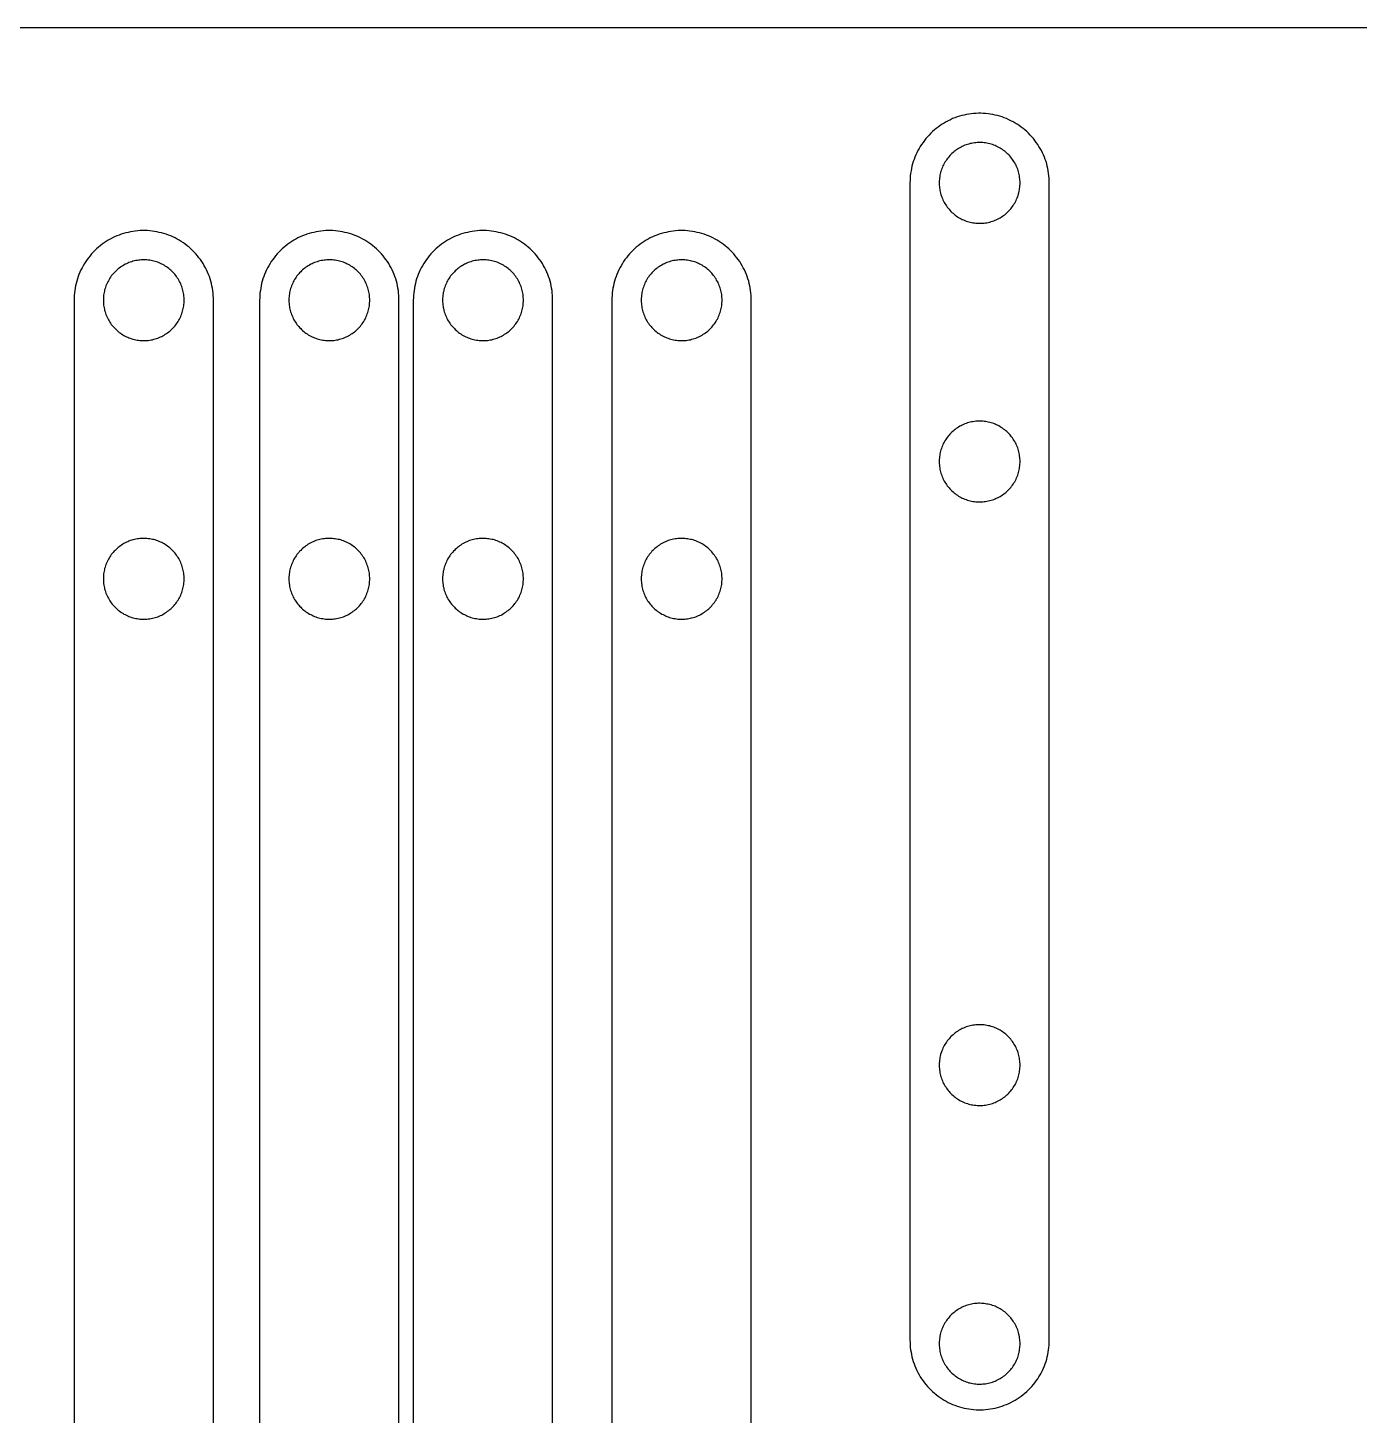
# Model space of a CAD drawing. Header units: millimetres. Extents: x 0 to 600, y 0 to 300.
# Drawn here: x 156.7 to 300, y 150.6 to 300 of the extents above; entities that cross this region are included whole.
import ezdxf

# ---------------------------------------------------------------- set-up
doc = ezdxf.new("R2010")
doc.units = ezdxf.units.MM
doc.header["$MEASUREMENT"] = 0
doc.layers.add('Default', color=18, linetype='Continuous', true_color=0x000000)

msp = doc.modelspace()

# ---------------------------------------------------------------- linework, layer by layer
at = {"layer": 'Default'}
for points in [[(0, 0), (600, 0), (600, 300), (0, 300), (0, 0)], [(266.64, 283.29), (266.64, 283.55), (266.63, 283.81), (266.6, 284.06), (266.57, 284.32), (266.53, 284.58), (266.48, 284.83), (266.43, 285.08), (266.36, 285.33), (266.29, 285.58), (266.2, 285.83), (266.11, 286.07), (266.01, 286.31), (265.9, 286.54), (265.79, 286.77), (265.66, 287), (265.53, 287.22), (265.39, 287.44), (265.24, 287.66), (265.09, 287.86), (264.93, 288.07), (264.76, 288.26), (264.58, 288.45), (264.4, 288.64), (264.21, 288.82), (264.02, 288.99), (263.82, 289.15), (263.62, 289.31), (263.41, 289.46), (263.19, 289.6), (262.97, 289.74), (262.74, 289.87), (262.51, 289.99), (262.28, 290.1), (262.04, 290.21), (261.8, 290.3), (261.56, 290.39), (261.31, 290.47), (261.06, 290.54), (260.81, 290.6), (260.56, 290.65), (260.3, 290.7), (260.05, 290.73), (259.79, 290.76), (259.53, 290.78), (259.27, 290.79), (259.02, 290.79), (258.76, 290.78), (258.5, 290.76), (258.24, 290.73), (257.98, 290.7), (257.73, 290.65), (257.48, 290.6), (257.22, 290.54), (256.98, 290.47), (256.73, 290.39), (256.48, 290.3), (256.24, 290.21), (256.01, 290.1), (255.77, 289.99), (255.54, 289.87), (255.32, 289.74), (255.1, 289.6), (254.88, 289.46), (254.67, 289.31), (254.47, 289.15), (254.27, 288.99), (254.07, 288.82), (253.89, 288.64), (253.71, 288.45), (253.53, 288.26), (253.36, 288.07), (253.2, 287.86), (253.05, 287.66), (252.9, 287.44), (252.76, 287.22), (252.63, 287), (252.5, 286.77), (252.39, 286.54), (252.28, 286.31), (252.18, 286.07), (252.09, 285.83), (252, 285.58), (251.93, 285.33), (251.86, 285.08), (251.8, 284.83), (251.76, 284.58), (251.72, 284.32), (251.68, 284.06), (251.66, 283.81), (251.65, 283.55), (251.64, 283.29)], [(263.49, 283.29), (263.49, 283.44), (263.48, 283.59), (263.47, 283.74), (263.45, 283.89), (263.43, 284.04), (263.4, 284.19), (263.37, 284.34), (263.33, 284.48), (263.28, 284.63), (263.24, 284.77), (263.18, 284.91), (263.12, 285.05), (263.06, 285.19), (262.99, 285.32), (262.92, 285.45), (262.84, 285.58), (262.76, 285.71), (262.67, 285.83), (262.58, 285.95), (262.49, 286.07), (262.39, 286.19), (262.29, 286.3), (262.18, 286.4), (262.07, 286.51), (261.96, 286.61), (261.84, 286.7), (261.72, 286.79), (261.6, 286.88), (261.47, 286.97), (261.34, 287.04), (261.21, 287.12), (261.08, 287.19), (260.94, 287.25), (260.8, 287.31), (260.66, 287.37), (260.52, 287.42), (260.37, 287.46), (260.23, 287.5), (260.08, 287.54), (259.93, 287.57), (259.78, 287.59), (259.63, 287.61), (259.48, 287.63), (259.33, 287.63), (259.18, 287.64), (259.03, 287.64), (258.88, 287.63), (258.73, 287.62), (258.58, 287.6), (258.43, 287.58), (258.28, 287.55), (258.13, 287.52), (257.99, 287.48), (257.84, 287.44), (257.7, 287.39), (257.56, 287.34), (257.42, 287.28), (257.28, 287.22), (257.15, 287.15), (257.01, 287.08), (256.88, 287), (256.76, 286.92), (256.63, 286.84), (256.51, 286.75), (256.39, 286.66), (256.28, 286.56), (256.16, 286.46), (256.06, 286.35), (255.95, 286.24), (255.85, 286.13), (255.75, 286.01), (255.66, 285.89), (255.57, 285.77), (255.49, 285.65), (255.41, 285.52), (255.33, 285.39), (255.26, 285.25), (255.2, 285.12), (255.14, 284.98), (255.08, 284.84), (255.03, 284.7), (254.98, 284.55), (254.94, 284.41), (254.9, 284.26), (254.87, 284.11), (254.85, 283.97), (254.83, 283.82), (254.81, 283.67), (254.8, 283.52), (254.8, 283.36), (254.8, 283.21), (254.8, 283.06), (254.81, 282.91), (254.83, 282.76), (254.85, 282.61), (254.87, 282.46), (254.9, 282.32), (254.94, 282.17), (254.98, 282.02), (255.03, 281.88), (255.08, 281.74), (255.14, 281.6), (255.2, 281.46), (255.26, 281.32), (255.33, 281.19), (255.41, 281.06), (255.49, 280.93), (255.57, 280.81), (255.66, 280.68), (255.75, 280.56), (255.85, 280.45), (255.95, 280.34), (256.06, 280.23), (256.16, 280.12), (256.28, 280.02), (256.39, 279.92), (256.51, 279.83), (256.63, 279.74), (256.76, 279.65), (256.88, 279.57), (257.01, 279.5), (257.15, 279.43), (257.28, 279.36), (257.42, 279.3), (257.56, 279.24), (257.7, 279.19), (257.84, 279.14), (257.99, 279.1), (258.13, 279.06), (258.28, 279.03), (258.43, 279), (258.58, 278.98), (258.73, 278.96), (258.88, 278.95), (259.03, 278.94), (259.18, 278.94), (259.33, 278.94), (259.48, 278.95), (259.63, 278.97), (259.78, 278.99), (259.93, 279.01), (260.08, 279.04), (260.23, 279.08), (260.37, 279.12), (260.52, 279.16), (260.66, 279.21), (260.8, 279.27), (260.94, 279.33), (261.08, 279.39), (261.21, 279.46), (261.34, 279.53), (261.47, 279.61), (261.6, 279.7), (261.72, 279.78), (261.84, 279.87), (261.96, 279.97), (262.07, 280.07), (262.18, 280.17), (262.29, 280.28), (262.39, 280.39), (262.49, 280.51), (262.58, 280.62), (262.67, 280.74), (262.76, 280.87), (262.84, 281), (262.92, 281.12), (262.99, 281.26), (263.06, 281.39), (263.12, 281.53), (263.18, 281.67), (263.24, 281.81), (263.28, 281.95), (263.33, 282.1), (263.37, 282.24), (263.4, 282.39), (263.43, 282.54), (263.45, 282.69), (263.47, 282.84), (263.48, 282.99), (263.49, 283.14), (263.49, 283.29)], [(251.64, 283.29), (251.64, 158.68)], [(266.64, 158.68), (266.64, 283.29)], [(176.68, 270.66), (176.67, 270.92), (176.66, 271.18), (176.64, 271.44), (176.61, 271.69), (176.57, 271.95), (176.52, 272.2), (176.46, 272.46), (176.39, 272.71), (176.32, 272.96), (176.24, 273.2), (176.14, 273.44), (176.04, 273.68), (175.94, 273.92), (175.82, 274.15), (175.69, 274.37), (175.56, 274.6), (175.42, 274.82), (175.28, 275.03), (175.12, 275.24), (174.96, 275.44), (174.79, 275.64), (174.62, 275.83), (174.44, 276.01), (174.25, 276.19), (174.05, 276.36), (173.85, 276.53), (173.65, 276.68), (173.44, 276.83), (173.22, 276.98), (173, 277.11), (172.78, 277.24), (172.55, 277.36), (172.32, 277.47), (172.08, 277.58), (171.84, 277.68), (171.59, 277.76), (171.35, 277.84), (171.1, 277.91), (170.85, 277.97), (170.59, 278.03), (170.34, 278.07), (170.08, 278.11), (169.82, 278.13), (169.57, 278.15), (169.31, 278.16), (169.05, 278.16), (168.79, 278.15), (168.53, 278.13), (168.27, 278.11), (168.02, 278.07), (167.76, 278.03), (167.51, 277.97), (167.26, 277.91), (167.01, 277.84), (166.76, 277.76), (166.52, 277.68), (166.28, 277.58), (166.04, 277.47), (165.81, 277.36), (165.58, 277.24), (165.35, 277.11), (165.13, 276.98), (164.92, 276.83), (164.71, 276.68), (164.5, 276.53), (164.3, 276.36), (164.11, 276.19), (163.92, 276.01), (163.74, 275.83), (163.56, 275.64), (163.4, 275.44), (163.23, 275.24), (163.08, 275.03), (162.93, 274.82), (162.79, 274.6), (162.66, 274.37), (162.54, 274.15), (162.42, 273.92), (162.31, 273.68), (162.21, 273.44), (162.12, 273.2), (162.04, 272.96), (161.96, 272.71), (161.9, 272.46), (161.84, 272.2), (161.79, 271.95), (161.75, 271.69), (161.72, 271.44), (161.7, 271.18), (161.68, 270.92), (161.68, 270.66)], [(196.65, 270.66), (196.65, 270.92), (196.64, 271.18), (196.61, 271.44), (196.58, 271.69), (196.54, 271.95), (196.49, 272.2), (196.44, 272.46), (196.37, 272.71), (196.3, 272.96), (196.21, 273.2), (196.12, 273.44), (196.02, 273.68), (195.91, 273.92), (195.8, 274.15), (195.67, 274.37), (195.54, 274.6), (195.4, 274.82), (195.25, 275.03), (195.1, 275.24), (194.94, 275.44), (194.77, 275.64), (194.59, 275.83), (194.41, 276.01), (194.22, 276.19), (194.03, 276.36), (193.83, 276.53), (193.63, 276.68), (193.41, 276.83), (193.2, 276.98), (192.98, 277.11), (192.75, 277.24), (192.52, 277.36), (192.29, 277.47), (192.05, 277.58), (191.81, 277.68), (191.57, 277.76), (191.32, 277.84), (191.07, 277.91), (190.82, 277.97), (190.57, 278.03), (190.31, 278.07), (190.06, 278.11), (189.8, 278.13), (189.54, 278.15), (189.28, 278.16), (189.02, 278.16), (188.77, 278.15), (188.51, 278.13), (188.25, 278.11), (187.99, 278.07), (187.74, 278.03), (187.49, 277.97), (187.23, 277.91), (186.98, 277.84), (186.74, 277.76), (186.49, 277.68), (186.25, 277.58), (186.02, 277.47), (185.78, 277.36), (185.55, 277.24), (185.33, 277.11), (185.11, 276.98), (184.89, 276.83), (184.68, 276.68), (184.48, 276.53), (184.28, 276.36), (184.08, 276.19), (183.9, 276.01), (183.72, 275.83), (183.54, 275.64), (183.37, 275.44), (183.21, 275.24), (183.06, 275.03), (182.91, 274.82), (182.77, 274.6), (182.64, 274.37), (182.51, 274.15), (182.4, 273.92), (182.29, 273.68), (182.19, 273.44), (182.1, 273.2), (182.01, 272.96), (181.94, 272.71), (181.87, 272.46), (181.81, 272.2), (181.77, 271.95), (181.73, 271.69), (181.69, 271.44), (181.67, 271.18), (181.66, 270.92), (181.65, 270.66)], [(213.19, 270.66), (213.19, 270.92), (213.18, 271.18), (213.15, 271.44), (213.12, 271.69), (213.08, 271.95), (213.03, 272.2), (212.98, 272.46), (212.91, 272.71), (212.84, 272.96), (212.75, 273.2), (212.66, 273.44), (212.56, 273.68), (212.45, 273.92), (212.34, 274.15), (212.21, 274.37), (212.08, 274.6), (211.94, 274.82), (211.79, 275.03), (211.64, 275.24), (211.48, 275.44), (211.31, 275.64), (211.13, 275.83), (210.95, 276.01), (210.76, 276.19), (210.57, 276.36), (210.37, 276.53), (210.17, 276.68), (209.96, 276.83), (209.74, 276.98), (209.52, 277.11), (209.29, 277.24), (209.07, 277.36), (208.83, 277.47), (208.59, 277.58), (208.35, 277.68), (208.11, 277.76), (207.86, 277.84), (207.62, 277.91), (207.36, 277.97), (207.11, 278.03), (206.86, 278.07), (206.6, 278.11), (206.34, 278.13), (206.08, 278.15), (205.82, 278.16), (205.57, 278.16), (205.31, 278.15), (205.05, 278.13), (204.79, 278.11), (204.53, 278.07), (204.28, 278.03), (204.03, 277.97), (203.77, 277.91), (203.53, 277.84), (203.28, 277.76), (203.04, 277.68), (202.79, 277.58), (202.56, 277.47), (202.32, 277.36), (202.1, 277.24), (201.87, 277.11), (201.65, 276.98), (201.43, 276.83), (201.22, 276.68), (201.02, 276.53), (200.82, 276.36), (200.63, 276.19), (200.44, 276.01), (200.26, 275.83), (200.08, 275.64), (199.91, 275.44), (199.75, 275.24), (199.6, 275.03), (199.45, 274.82), (199.31, 274.6), (199.18, 274.37), (199.05, 274.15), (198.94, 273.92), (198.83, 273.68), (198.73, 273.44), (198.64, 273.2), (198.55, 272.96), (198.48, 272.71), (198.41, 272.46), (198.36, 272.2), (198.31, 271.95), (198.27, 271.69), (198.24, 271.44), (198.21, 271.18), (198.2, 270.92), (198.19, 270.66)], [(234.57, 270.66), (234.57, 270.92), (234.55, 271.18), (234.53, 271.44), (234.5, 271.69), (234.46, 271.95), (234.41, 272.2), (234.35, 272.46), (234.29, 272.71), (234.21, 272.96), (234.13, 273.2), (234.04, 273.44), (233.94, 273.68), (233.83, 273.92), (233.71, 274.15), (233.59, 274.37), (233.46, 274.6), (233.32, 274.82), (233.17, 275.03), (233.01, 275.24), (232.85, 275.44), (232.68, 275.64), (232.51, 275.83), (232.33, 276.01), (232.14, 276.19), (231.95, 276.36), (231.75, 276.53), (231.54, 276.68), (231.33, 276.83), (231.12, 276.98), (230.9, 277.11), (230.67, 277.24), (230.44, 277.36), (230.21, 277.47), (229.97, 277.58), (229.73, 277.68), (229.49, 277.76), (229.24, 277.84), (228.99, 277.91), (228.74, 277.97), (228.49, 278.03), (228.23, 278.07), (227.97, 278.11), (227.72, 278.13), (227.46, 278.15), (227.2, 278.16), (226.94, 278.16), (226.68, 278.15), (226.42, 278.13), (226.17, 278.11), (225.91, 278.07), (225.65, 278.03), (225.4, 277.97), (225.15, 277.91), (224.9, 277.84), (224.65, 277.76), (224.41, 277.68), (224.17, 277.58), (223.93, 277.47), (223.7, 277.36), (223.47, 277.24), (223.25, 277.11), (223.03, 276.98), (222.81, 276.83), (222.6, 276.68), (222.39, 276.53), (222.19, 276.36), (222, 276.19), (221.81, 276.01), (221.63, 275.83), (221.46, 275.64), (221.29, 275.44), (221.13, 275.24), (220.97, 275.03), (220.83, 274.82), (220.69, 274.6), (220.55, 274.37), (220.43, 274.15), (220.31, 273.92), (220.2, 273.68), (220.1, 273.44), (220.01, 273.2), (219.93, 272.96), (219.85, 272.71), (219.79, 272.46), (219.73, 272.2), (219.68, 271.95), (219.64, 271.69), (219.61, 271.44), (219.59, 271.18), (219.57, 270.92), (219.57, 270.66)], [(173.53, 270.66), (173.53, 270.81), (173.52, 270.96), (173.5, 271.11), (173.49, 271.26), (173.46, 271.41), (173.43, 271.56), (173.4, 271.71), (173.36, 271.85), (173.32, 272), (173.27, 272.14), (173.21, 272.28), (173.16, 272.42), (173.09, 272.56), (173.02, 272.69), (172.95, 272.83), (172.87, 272.96), (172.79, 273.08), (172.71, 273.21), (172.62, 273.33), (172.52, 273.45), (172.42, 273.56), (172.32, 273.67), (172.21, 273.78), (172.1, 273.88), (171.99, 273.98), (171.87, 274.08), (171.75, 274.17), (171.63, 274.26), (171.5, 274.34), (171.37, 274.42), (171.24, 274.49), (171.11, 274.56), (170.97, 274.62), (170.83, 274.68), (170.69, 274.74), (170.55, 274.79), (170.41, 274.84), (170.26, 274.88), (170.11, 274.91), (169.97, 274.94), (169.82, 274.97), (169.67, 274.98), (169.52, 275), (169.37, 275.01), (169.22, 275.01), (169.06, 275.01), (168.91, 275), (168.76, 274.99), (168.61, 274.98), (168.46, 274.95), (168.32, 274.93), (168.17, 274.89), (168.02, 274.86), (167.88, 274.81), (167.73, 274.77), (167.59, 274.71), (167.45, 274.66), (167.32, 274.59), (167.18, 274.53), (167.05, 274.45), (166.92, 274.38), (166.79, 274.3), (166.66, 274.21), (166.54, 274.12), (166.42, 274.03), (166.31, 273.93), (166.2, 273.83), (166.09, 273.72), (165.98, 273.62), (165.88, 273.5), (165.79, 273.39), (165.69, 273.27), (165.61, 273.15), (165.52, 273.02), (165.44, 272.89), (165.37, 272.76), (165.3, 272.63), (165.23, 272.49), (165.17, 272.35), (165.11, 272.21), (165.06, 272.07), (165.02, 271.93), (164.97, 271.78), (164.94, 271.64), (164.91, 271.49), (164.88, 271.34), (164.86, 271.19), (164.84, 271.04), (164.83, 270.89), (164.83, 270.74), (164.83, 270.59), (164.83, 270.44), (164.84, 270.29), (164.86, 270.14), (164.88, 269.99), (164.91, 269.84), (164.94, 269.69), (164.97, 269.54), (165.02, 269.4), (165.06, 269.25), (165.11, 269.11), (165.17, 268.97), (165.23, 268.83), (165.3, 268.7), (165.37, 268.56), (165.44, 268.43), (165.52, 268.3), (165.61, 268.18), (165.69, 268.06), (165.79, 267.94), (165.88, 267.82), (165.98, 267.71), (166.09, 267.6), (166.2, 267.49), (166.31, 267.39), (166.42, 267.3), (166.54, 267.2), (166.66, 267.11), (166.79, 267.03), (166.92, 266.95), (167.05, 266.87), (167.18, 266.8), (167.32, 266.73), (167.45, 266.67), (167.59, 266.61), (167.73, 266.56), (167.88, 266.51), (168.02, 266.47), (168.17, 266.43), (168.32, 266.4), (168.46, 266.37), (168.61, 266.35), (168.76, 266.33), (168.91, 266.32), (169.06, 266.31), (169.22, 266.31), (169.37, 266.32), (169.52, 266.33), (169.67, 266.34), (169.82, 266.36), (169.97, 266.38), (170.11, 266.41), (170.26, 266.45), (170.41, 266.49), (170.55, 266.53), (170.69, 266.58), (170.83, 266.64), (170.97, 266.7), (171.11, 266.76), (171.24, 266.83), (171.37, 266.91), (171.5, 266.99), (171.63, 267.07), (171.75, 267.16), (171.87, 267.25), (171.99, 267.34), (172.1, 267.44), (172.21, 267.55), (172.32, 267.65), (172.42, 267.76), (172.52, 267.88), (172.62, 268), (172.71, 268.12), (172.79, 268.24), (172.87, 268.37), (172.95, 268.5), (173.02, 268.63), (173.09, 268.77), (173.16, 268.9), (173.21, 269.04), (173.27, 269.18), (173.32, 269.33), (173.36, 269.47), (173.4, 269.62), (173.43, 269.76), (173.46, 269.91), (173.49, 270.06), (173.5, 270.21), (173.52, 270.36), (173.53, 270.51), (173.53, 270.66)], [(193.5, 270.66), (193.5, 270.81), (193.49, 270.96), (193.48, 271.11), (193.46, 271.26), (193.44, 271.41), (193.41, 271.56), (193.38, 271.71), (193.34, 271.85), (193.29, 272), (193.24, 272.14), (193.19, 272.28), (193.13, 272.42), (193.07, 272.56), (193, 272.69), (192.93, 272.83), (192.85, 272.96), (192.77, 273.08), (192.68, 273.21), (192.59, 273.33), (192.5, 273.45), (192.4, 273.56), (192.3, 273.67), (192.19, 273.78), (192.08, 273.88), (191.97, 273.98), (191.85, 274.08), (191.73, 274.17), (191.61, 274.26), (191.48, 274.34), (191.35, 274.42), (191.22, 274.49), (191.09, 274.56), (190.95, 274.62), (190.81, 274.68), (190.67, 274.74), (190.53, 274.79), (190.38, 274.84), (190.24, 274.88), (190.09, 274.91), (189.94, 274.94), (189.79, 274.97), (189.64, 274.98), (189.49, 275), (189.34, 275.01), (189.19, 275.01), (189.04, 275.01), (188.89, 275), (188.74, 274.99), (188.59, 274.98), (188.44, 274.95), (188.29, 274.93), (188.14, 274.89), (188, 274.86), (187.85, 274.81), (187.71, 274.77), (187.57, 274.71), (187.43, 274.66), (187.29, 274.59), (187.16, 274.53), (187.02, 274.45), (186.89, 274.38), (186.77, 274.3), (186.64, 274.21), (186.52, 274.12), (186.4, 274.03), (186.28, 273.93), (186.17, 273.83), (186.07, 273.72), (185.96, 273.62), (185.86, 273.5), (185.76, 273.39), (185.67, 273.27), (185.58, 273.15), (185.5, 273.02), (185.42, 272.89), (185.34, 272.76), (185.27, 272.63), (185.21, 272.49), (185.15, 272.35), (185.09, 272.21), (185.04, 272.07), (184.99, 271.93), (184.95, 271.78), (184.91, 271.64), (184.88, 271.49), (184.86, 271.34), (184.84, 271.19), (184.82, 271.04), (184.81, 270.89), (184.8, 270.74), (184.8, 270.59), (184.81, 270.44), (184.82, 270.29), (184.84, 270.14), (184.86, 269.99), (184.88, 269.84), (184.91, 269.69), (184.95, 269.54), (184.99, 269.4), (185.04, 269.25), (185.09, 269.11), (185.15, 268.97), (185.21, 268.83), (185.27, 268.7), (185.34, 268.56), (185.42, 268.43), (185.5, 268.3), (185.58, 268.18), (185.67, 268.06), (185.76, 267.94), (185.86, 267.82), (185.96, 267.71), (186.07, 267.6), (186.17, 267.49), (186.28, 267.39), (186.4, 267.3), (186.52, 267.2), (186.64, 267.11), (186.77, 267.03), (186.89, 266.95), (187.02, 266.87), (187.16, 266.8), (187.29, 266.73), (187.43, 266.67), (187.57, 266.61), (187.71, 266.56), (187.85, 266.51), (188, 266.47), (188.14, 266.43), (188.29, 266.4), (188.44, 266.37), (188.59, 266.35), (188.74, 266.33), (188.89, 266.32), (189.04, 266.31), (189.19, 266.31), (189.34, 266.32), (189.49, 266.33), (189.64, 266.34), (189.79, 266.36), (189.94, 266.38), (190.09, 266.41), (190.24, 266.45), (190.38, 266.49), (190.53, 266.53), (190.67, 266.58), (190.81, 266.64), (190.95, 266.7), (191.09, 266.76), (191.22, 266.83), (191.35, 266.91), (191.48, 266.99), (191.61, 267.07), (191.73, 267.16), (191.85, 267.25), (191.97, 267.34), (192.08, 267.44), (192.19, 267.55), (192.3, 267.65), (192.4, 267.76), (192.5, 267.88), (192.59, 268), (192.68, 268.12), (192.77, 268.24), (192.85, 268.37), (192.93, 268.5), (193, 268.63), (193.07, 268.77), (193.13, 268.9), (193.19, 269.04), (193.24, 269.18), (193.29, 269.33), (193.34, 269.47), (193.38, 269.62), (193.41, 269.76), (193.44, 269.91), (193.46, 270.06), (193.48, 270.21), (193.49, 270.36), (193.5, 270.51), (193.5, 270.66)], [(210.04, 270.66), (210.04, 270.81), (210.03, 270.96), (210.02, 271.11), (210, 271.26), (209.98, 271.41), (209.95, 271.56), (209.92, 271.71), (209.88, 271.85), (209.83, 272), (209.79, 272.14), (209.73, 272.28), (209.67, 272.42), (209.61, 272.56), (209.54, 272.69), (209.47, 272.83), (209.39, 272.96), (209.31, 273.08), (209.22, 273.21), (209.13, 273.33), (209.04, 273.45), (208.94, 273.56), (208.84, 273.67), (208.73, 273.78), (208.62, 273.88), (208.51, 273.98), (208.39, 274.08), (208.27, 274.17), (208.15, 274.26), (208.02, 274.34), (207.89, 274.42), (207.76, 274.49), (207.63, 274.56), (207.49, 274.62), (207.35, 274.68), (207.21, 274.74), (207.07, 274.79), (206.92, 274.84), (206.78, 274.88), (206.63, 274.91), (206.48, 274.94), (206.33, 274.97), (206.18, 274.98), (206.03, 275), (205.88, 275.01), (205.73, 275.01), (205.58, 275.01), (205.43, 275), (205.28, 274.99), (205.13, 274.98), (204.98, 274.95), (204.83, 274.93), (204.68, 274.89), (204.54, 274.86), (204.39, 274.81), (204.25, 274.77), (204.11, 274.71), (203.97, 274.66), (203.83, 274.59), (203.7, 274.53), (203.56, 274.45), (203.43, 274.38), (203.31, 274.3), (203.18, 274.21), (203.06, 274.12), (202.94, 274.03), (202.83, 273.93), (202.71, 273.83), (202.61, 273.72), (202.5, 273.62), (202.4, 273.5), (202.3, 273.39), (202.21, 273.27), (202.12, 273.15), (202.04, 273.02), (201.96, 272.89), (201.88, 272.76), (201.81, 272.63), (201.75, 272.49), (201.69, 272.35), (201.63, 272.21), (201.58, 272.07), (201.53, 271.93), (201.49, 271.78), (201.46, 271.64), (201.42, 271.49), (201.4, 271.34), (201.38, 271.19), (201.36, 271.04), (201.35, 270.89), (201.35, 270.74), (201.35, 270.59), (201.35, 270.44), (201.36, 270.29), (201.38, 270.14), (201.4, 269.99), (201.42, 269.84), (201.46, 269.69), (201.49, 269.54), (201.53, 269.4), (201.58, 269.25), (201.63, 269.11), (201.69, 268.97), (201.75, 268.83), (201.81, 268.7), (201.88, 268.56), (201.96, 268.43), (202.04, 268.3), (202.12, 268.18), (202.21, 268.06), (202.3, 267.94), (202.4, 267.82), (202.5, 267.71), (202.61, 267.6), (202.71, 267.49), (202.83, 267.39), (202.94, 267.3), (203.06, 267.2), (203.18, 267.11), (203.31, 267.03), (203.43, 266.95), (203.56, 266.87), (203.7, 266.8), (203.83, 266.73), (203.97, 266.67), (204.11, 266.61), (204.25, 266.56), (204.39, 266.51), (204.54, 266.47), (204.68, 266.43), (204.83, 266.4), (204.98, 266.37), (205.13, 266.35), (205.28, 266.33), (205.43, 266.32), (205.58, 266.31), (205.73, 266.31), (205.88, 266.32), (206.03, 266.33), (206.18, 266.34), (206.33, 266.36), (206.48, 266.38), (206.63, 266.41), (206.78, 266.45), (206.92, 266.49), (207.07, 266.53), (207.21, 266.58), (207.35, 266.64), (207.49, 266.7), (207.63, 266.76), (207.76, 266.83), (207.89, 266.91), (208.02, 266.99), (208.15, 267.07), (208.27, 267.16), (208.39, 267.25), (208.51, 267.34), (208.62, 267.44), (208.73, 267.55), (208.84, 267.65), (208.94, 267.76), (209.04, 267.88), (209.13, 268), (209.22, 268.12), (209.31, 268.24), (209.39, 268.37), (209.47, 268.5), (209.54, 268.63), (209.61, 268.77), (209.67, 268.9), (209.73, 269.04), (209.79, 269.18), (209.83, 269.33), (209.88, 269.47), (209.92, 269.62), (209.95, 269.76), (209.98, 269.91), (210, 270.06), (210.02, 270.21), (210.03, 270.36), (210.04, 270.51), (210.04, 270.66)], [(231.42, 270.66), (231.42, 270.81), (231.41, 270.96), (231.4, 271.11), (231.38, 271.26), (231.36, 271.41), (231.33, 271.56), (231.29, 271.71), (231.25, 271.85), (231.21, 272), (231.16, 272.14), (231.11, 272.28), (231.05, 272.42), (230.99, 272.56), (230.92, 272.69), (230.84, 272.83), (230.77, 272.96), (230.68, 273.08), (230.6, 273.21), (230.51, 273.33), (230.41, 273.45), (230.31, 273.56), (230.21, 273.67), (230.11, 273.78), (230, 273.88), (229.88, 273.98), (229.77, 274.08), (229.65, 274.17), (229.52, 274.26), (229.4, 274.34), (229.27, 274.42), (229.14, 274.49), (229, 274.56), (228.87, 274.62), (228.73, 274.68), (228.59, 274.74), (228.44, 274.79), (228.3, 274.84), (228.15, 274.88), (228.01, 274.91), (227.86, 274.94), (227.71, 274.97), (227.56, 274.98), (227.41, 275), (227.26, 275.01), (227.11, 275.01), (226.96, 275.01), (226.81, 275), (226.66, 274.99), (226.51, 274.98), (226.36, 274.95), (226.21, 274.93), (226.06, 274.89), (225.91, 274.86), (225.77, 274.81), (225.63, 274.77), (225.48, 274.71), (225.34, 274.66), (225.21, 274.59), (225.07, 274.53), (224.94, 274.45), (224.81, 274.38), (224.68, 274.3), (224.56, 274.21), (224.43, 274.12), (224.32, 274.03), (224.2, 273.93), (224.09, 273.83), (223.98, 273.72), (223.88, 273.62), (223.78, 273.5), (223.68, 273.39), (223.59, 273.27), (223.5, 273.15), (223.41, 273.02), (223.34, 272.89), (223.26, 272.76), (223.19, 272.63), (223.12, 272.49), (223.06, 272.35), (223.01, 272.21), (222.95, 272.07), (222.91, 271.93), (222.87, 271.78), (222.83, 271.64), (222.8, 271.49), (222.77, 271.34), (222.75, 271.19), (222.74, 271.04), (222.73, 270.89), (222.72, 270.74), (222.72, 270.59), (222.73, 270.44), (222.74, 270.29), (222.75, 270.14), (222.77, 269.99), (222.8, 269.84), (222.83, 269.69), (222.87, 269.54), (222.91, 269.4), (222.95, 269.25), (223.01, 269.11), (223.06, 268.97), (223.12, 268.83), (223.19, 268.7), (223.26, 268.56), (223.34, 268.43), (223.41, 268.3), (223.5, 268.18), (223.59, 268.06), (223.68, 267.94), (223.78, 267.82), (223.88, 267.71), (223.98, 267.6), (224.09, 267.49), (224.2, 267.39), (224.32, 267.3), (224.43, 267.2), (224.56, 267.11), (224.68, 267.03), (224.81, 266.95), (224.94, 266.87), (225.07, 266.8), (225.21, 266.73), (225.34, 266.67), (225.48, 266.61), (225.63, 266.56), (225.77, 266.51), (225.91, 266.47), (226.06, 266.43), (226.21, 266.4), (226.36, 266.37), (226.51, 266.35), (226.66, 266.33), (226.81, 266.32), (226.96, 266.31), (227.11, 266.31), (227.26, 266.32), (227.41, 266.33), (227.56, 266.34), (227.71, 266.36), (227.86, 266.38), (228.01, 266.41), (228.15, 266.45), (228.3, 266.49), (228.44, 266.53), (228.59, 266.58), (228.73, 266.64), (228.87, 266.7), (229, 266.76), (229.14, 266.83), (229.27, 266.91), (229.4, 266.99), (229.52, 267.07), (229.65, 267.16), (229.77, 267.25), (229.88, 267.34), (230, 267.44), (230.11, 267.55), (230.21, 267.65), (230.31, 267.76), (230.41, 267.88), (230.51, 268), (230.6, 268.12), (230.68, 268.24), (230.77, 268.37), (230.84, 268.5), (230.92, 268.63), (230.99, 268.77), (231.05, 268.9), (231.11, 269.04), (231.16, 269.18), (231.21, 269.33), (231.25, 269.47), (231.29, 269.62), (231.33, 269.76), (231.36, 269.91), (231.38, 270.06), (231.4, 270.21), (231.41, 270.36), (231.42, 270.51), (231.42, 270.66)], [(161.68, 270.66), (161.68, 20.66)], [(176.68, 20.66), (176.68, 270.66)], [(181.65, 270.66), (181.65, 20.66)], [(196.65, 20.66), (196.65, 270.66)], [(198.19, 270.66), (198.19, 20.66)], [(213.19, 20.66), (213.19, 270.66)], [(219.57, 270.66), (219.57, 20.66)], [(234.57, 20.66), (234.57, 270.66)], [(263.49, 253.29), (263.49, 253.44), (263.48, 253.59), (263.47, 253.74), (263.45, 253.89), (263.43, 254.04), (263.4, 254.19), (263.37, 254.34), (263.33, 254.48), (263.28, 254.63), (263.24, 254.77), (263.18, 254.91), (263.12, 255.05), (263.06, 255.19), (262.99, 255.32), (262.92, 255.45), (262.84, 255.58), (262.76, 255.71), (262.67, 255.83), (262.58, 255.95), (262.49, 256.07), (262.39, 256.19), (262.29, 256.3), (262.18, 256.4), (262.07, 256.51), (261.96, 256.61), (261.84, 256.7), (261.72, 256.79), (261.6, 256.88), (261.47, 256.97), (261.34, 257.04), (261.21, 257.12), (261.08, 257.19), (260.94, 257.25), (260.8, 257.31), (260.66, 257.37), (260.52, 257.42), (260.37, 257.46), (260.23, 257.5), (260.08, 257.54), (259.93, 257.57), (259.78, 257.59), (259.63, 257.61), (259.48, 257.63), (259.33, 257.63), (259.18, 257.64), (259.03, 257.64), (258.88, 257.63), (258.73, 257.62), (258.58, 257.6), (258.43, 257.58), (258.28, 257.55), (258.13, 257.52), (257.99, 257.48), (257.84, 257.44), (257.7, 257.39), (257.56, 257.34), (257.42, 257.28), (257.28, 257.22), (257.15, 257.15), (257.01, 257.08), (256.88, 257), (256.76, 256.92), (256.63, 256.84), (256.51, 256.75), (256.39, 256.66), (256.28, 256.56), (256.16, 256.46), (256.06, 256.35), (255.95, 256.24), (255.85, 256.13), (255.75, 256.01), (255.66, 255.89), (255.57, 255.77), (255.49, 255.65), (255.41, 255.52), (255.33, 255.39), (255.26, 255.25), (255.2, 255.12), (255.14, 254.98), (255.08, 254.84), (255.03, 254.7), (254.98, 254.55), (254.94, 254.41), (254.9, 254.26), (254.87, 254.11), (254.85, 253.97), (254.83, 253.82), (254.81, 253.67), (254.8, 253.52), (254.8, 253.36), (254.8, 253.21), (254.8, 253.06), (254.81, 252.91), (254.83, 252.76), (254.85, 252.61), (254.87, 252.46), (254.9, 252.32), (254.94, 252.17), (254.98, 252.02), (255.03, 251.88), (255.08, 251.74), (255.14, 251.6), (255.2, 251.46), (255.26, 251.32), (255.33, 251.19), (255.41, 251.06), (255.49, 250.93), (255.57, 250.81), (255.66, 250.68), (255.75, 250.56), (255.85, 250.45), (255.95, 250.34), (256.06, 250.23), (256.16, 250.12), (256.28, 250.02), (256.39, 249.92), (256.51, 249.83), (256.63, 249.74), (256.76, 249.65), (256.88, 249.57), (257.01, 249.5), (257.15, 249.43), (257.28, 249.36), (257.42, 249.3), (257.56, 249.24), (257.7, 249.19), (257.84, 249.14), (257.99, 249.1), (258.13, 249.06), (258.28, 249.03), (258.43, 249), (258.58, 248.98), (258.73, 248.96), (258.88, 248.95), (259.03, 248.94), (259.18, 248.94), (259.33, 248.94), (259.48, 248.95), (259.63, 248.97), (259.78, 248.99), (259.93, 249.01), (260.08, 249.04), (260.23, 249.08), (260.37, 249.12), (260.52, 249.16), (260.66, 249.21), (260.8, 249.27), (260.94, 249.33), (261.08, 249.39), (261.21, 249.46), (261.34, 249.53), (261.47, 249.61), (261.6, 249.7), (261.72, 249.78), (261.84, 249.87), (261.96, 249.97), (262.07, 250.07), (262.18, 250.17), (262.29, 250.28), (262.39, 250.39), (262.49, 250.51), (262.58, 250.62), (262.67, 250.74), (262.76, 250.87), (262.84, 251), (262.92, 251.12), (262.99, 251.26), (263.06, 251.39), (263.12, 251.53), (263.18, 251.67), (263.24, 251.81), (263.28, 251.95), (263.33, 252.1), (263.37, 252.24), (263.4, 252.39), (263.43, 252.54), (263.45, 252.69), (263.47, 252.84), (263.48, 252.99), (263.49, 253.14), (263.49, 253.29)], [(173.53, 240.66), (173.53, 240.81), (173.52, 240.96), (173.5, 241.11), (173.49, 241.26), (173.46, 241.41), (173.43, 241.56), (173.4, 241.71), (173.36, 241.85), (173.32, 242), (173.27, 242.14), (173.21, 242.28), (173.16, 242.42), (173.09, 242.56), (173.02, 242.69), (172.95, 242.83), (172.87, 242.96), (172.79, 243.08), (172.71, 243.21), (172.62, 243.33), (172.52, 243.45), (172.42, 243.56), (172.32, 243.67), (172.21, 243.78), (172.1, 243.88), (171.99, 243.98), (171.87, 244.08), (171.75, 244.17), (171.63, 244.26), (171.5, 244.34), (171.37, 244.42), (171.24, 244.49), (171.11, 244.56), (170.97, 244.62), (170.83, 244.68), (170.69, 244.74), (170.55, 244.79), (170.41, 244.84), (170.26, 244.88), (170.11, 244.91), (169.97, 244.94), (169.82, 244.97), (169.67, 244.98), (169.52, 245), (169.37, 245.01), (169.22, 245.01), (169.06, 245.01), (168.91, 245), (168.76, 244.99), (168.61, 244.98), (168.46, 244.95), (168.32, 244.93), (168.17, 244.89), (168.02, 244.86), (167.88, 244.81), (167.73, 244.77), (167.59, 244.71), (167.45, 244.66), (167.32, 244.59), (167.18, 244.53), (167.05, 244.45), (166.92, 244.38), (166.79, 244.3), (166.66, 244.21), (166.54, 244.12), (166.42, 244.03), (166.31, 243.93), (166.2, 243.83), (166.09, 243.72), (165.98, 243.62), (165.88, 243.5), (165.79, 243.39), (165.69, 243.27), (165.61, 243.15), (165.52, 243.02), (165.44, 242.89), (165.37, 242.76), (165.3, 242.63), (165.23, 242.49), (165.17, 242.35), (165.11, 242.21), (165.06, 242.07), (165.02, 241.93), (164.97, 241.78), (164.94, 241.64), (164.91, 241.49), (164.88, 241.34), (164.86, 241.19), (164.84, 241.04), (164.83, 240.89), (164.83, 240.74), (164.83, 240.59), (164.83, 240.44), (164.84, 240.29), (164.86, 240.14), (164.88, 239.99), (164.91, 239.84), (164.94, 239.69), (164.97, 239.54), (165.02, 239.4), (165.06, 239.25), (165.11, 239.11), (165.17, 238.97), (165.23, 238.83), (165.3, 238.7), (165.37, 238.56), (165.44, 238.43), (165.52, 238.3), (165.61, 238.18), (165.69, 238.06), (165.79, 237.94), (165.88, 237.82), (165.98, 237.71), (166.09, 237.6), (166.2, 237.49), (166.31, 237.39), (166.42, 237.3), (166.54, 237.2), (166.66, 237.11), (166.79, 237.03), (166.92, 236.95), (167.05, 236.87), (167.18, 236.8), (167.32, 236.73), (167.45, 236.67), (167.59, 236.61), (167.73, 236.56), (167.88, 236.51), (168.02, 236.47), (168.17, 236.43), (168.32, 236.4), (168.46, 236.37), (168.61, 236.35), (168.76, 236.33), (168.91, 236.32), (169.06, 236.31), (169.22, 236.31), (169.37, 236.32), (169.52, 236.33), (169.67, 236.34), (169.82, 236.36), (169.97, 236.38), (170.11, 236.41), (170.26, 236.45), (170.41, 236.49), (170.55, 236.53), (170.69, 236.58), (170.83, 236.64), (170.97, 236.7), (171.11, 236.76), (171.24, 236.83), (171.37, 236.91), (171.5, 236.99), (171.63, 237.07), (171.75, 237.16), (171.87, 237.25), (171.99, 237.34), (172.1, 237.44), (172.21, 237.55), (172.32, 237.65), (172.42, 237.76), (172.52, 237.88), (172.62, 238), (172.71, 238.12), (172.79, 238.24), (172.87, 238.37), (172.95, 238.5), (173.02, 238.63), (173.09, 238.77), (173.16, 238.9), (173.21, 239.04), (173.27, 239.18), (173.32, 239.33), (173.36, 239.47), (173.4, 239.62), (173.43, 239.76), (173.46, 239.91), (173.49, 240.06), (173.5, 240.21), (173.52, 240.36), (173.53, 240.51), (173.53, 240.66)], [(193.5, 240.66), (193.5, 240.81), (193.49, 240.96), (193.48, 241.11), (193.46, 241.26), (193.44, 241.41), (193.41, 241.56), (193.38, 241.71), (193.34, 241.85), (193.29, 242), (193.24, 242.14), (193.19, 242.28), (193.13, 242.42), (193.07, 242.56), (193, 242.69), (192.93, 242.83), (192.85, 242.96), (192.77, 243.08), (192.68, 243.21), (192.59, 243.33), (192.5, 243.45), (192.4, 243.56), (192.3, 243.67), (192.19, 243.78), (192.08, 243.88), (191.97, 243.98), (191.85, 244.08), (191.73, 244.17), (191.61, 244.26), (191.48, 244.34), (191.35, 244.42), (191.22, 244.49), (191.09, 244.56), (190.95, 244.62), (190.81, 244.68), (190.67, 244.74), (190.53, 244.79), (190.38, 244.84), (190.24, 244.88), (190.09, 244.91), (189.94, 244.94), (189.79, 244.97), (189.64, 244.98), (189.49, 245), (189.34, 245.01), (189.19, 245.01), (189.04, 245.01), (188.89, 245), (188.74, 244.99), (188.59, 244.98), (188.44, 244.95), (188.29, 244.93), (188.14, 244.89), (188, 244.86), (187.85, 244.81), (187.71, 244.77), (187.57, 244.71), (187.43, 244.66), (187.29, 244.59), (187.16, 244.53), (187.02, 244.45), (186.89, 244.38), (186.77, 244.3), (186.64, 244.21), (186.52, 244.12), (186.4, 244.03), (186.28, 243.93), (186.17, 243.83), (186.07, 243.72), (185.96, 243.62), (185.86, 243.5), (185.76, 243.39), (185.67, 243.27), (185.58, 243.15), (185.5, 243.02), (185.42, 242.89), (185.34, 242.76), (185.27, 242.63), (185.21, 242.49), (185.15, 242.35), (185.09, 242.21), (185.04, 242.07), (184.99, 241.93), (184.95, 241.78), (184.91, 241.64), (184.88, 241.49), (184.86, 241.34), (184.84, 241.19), (184.82, 241.04), (184.81, 240.89), (184.8, 240.74), (184.8, 240.59), (184.81, 240.44), (184.82, 240.29), (184.84, 240.14), (184.86, 239.99), (184.88, 239.84), (184.91, 239.69), (184.95, 239.54), (184.99, 239.4), (185.04, 239.25), (185.09, 239.11), (185.15, 238.97), (185.21, 238.83), (185.27, 238.7), (185.34, 238.56), (185.42, 238.43), (185.5, 238.3), (185.58, 238.18), (185.67, 238.06), (185.76, 237.94), (185.86, 237.82), (185.96, 237.71), (186.07, 237.6), (186.17, 237.49), (186.28, 237.39), (186.4, 237.3), (186.52, 237.2), (186.64, 237.11), (186.77, 237.03), (186.89, 236.95), (187.02, 236.87), (187.16, 236.8), (187.29, 236.73), (187.43, 236.67), (187.57, 236.61), (187.71, 236.56), (187.85, 236.51), (188, 236.47), (188.14, 236.43), (188.29, 236.4), (188.44, 236.37), (188.59, 236.35), (188.74, 236.33), (188.89, 236.32), (189.04, 236.31), (189.19, 236.31), (189.34, 236.32), (189.49, 236.33), (189.64, 236.34), (189.79, 236.36), (189.94, 236.38), (190.09, 236.41), (190.24, 236.45), (190.38, 236.49), (190.53, 236.53), (190.67, 236.58), (190.81, 236.64), (190.95, 236.7), (191.09, 236.76), (191.22, 236.83), (191.35, 236.91), (191.48, 236.99), (191.61, 237.07), (191.73, 237.16), (191.85, 237.25), (191.97, 237.34), (192.08, 237.44), (192.19, 237.55), (192.3, 237.65), (192.4, 237.76), (192.5, 237.88), (192.59, 238), (192.68, 238.12), (192.77, 238.24), (192.85, 238.37), (192.93, 238.5), (193, 238.63), (193.07, 238.77), (193.13, 238.9), (193.19, 239.04), (193.24, 239.18), (193.29, 239.33), (193.34, 239.47), (193.38, 239.62), (193.41, 239.76), (193.44, 239.91), (193.46, 240.06), (193.48, 240.21), (193.49, 240.36), (193.5, 240.51), (193.5, 240.66)], [(210.04, 240.66), (210.04, 240.81), (210.03, 240.96), (210.02, 241.11), (210, 241.26), (209.98, 241.41), (209.95, 241.56), (209.92, 241.71), (209.88, 241.85), (209.83, 242), (209.79, 242.14), (209.73, 242.28), (209.67, 242.42), (209.61, 242.56), (209.54, 242.69), (209.47, 242.83), (209.39, 242.96), (209.31, 243.08), (209.22, 243.21), (209.13, 243.33), (209.04, 243.45), (208.94, 243.56), (208.84, 243.67), (208.73, 243.78), (208.62, 243.88), (208.51, 243.98), (208.39, 244.08), (208.27, 244.17), (208.15, 244.26), (208.02, 244.34), (207.89, 244.42), (207.76, 244.49), (207.63, 244.56), (207.49, 244.62), (207.35, 244.68), (207.21, 244.74), (207.07, 244.79), (206.92, 244.84), (206.78, 244.88), (206.63, 244.91), (206.48, 244.94), (206.33, 244.97), (206.18, 244.98), (206.03, 245), (205.88, 245.01), (205.73, 245.01), (205.58, 245.01), (205.43, 245), (205.28, 244.99), (205.13, 244.98), (204.98, 244.95), (204.83, 244.93), (204.68, 244.89), (204.54, 244.86), (204.39, 244.81), (204.25, 244.77), (204.11, 244.71), (203.97, 244.66), (203.83, 244.59), (203.7, 244.53), (203.56, 244.45), (203.43, 244.38), (203.31, 244.3), (203.18, 244.21), (203.06, 244.12), (202.94, 244.03), (202.83, 243.93), (202.71, 243.83), (202.61, 243.72), (202.5, 243.62), (202.4, 243.5), (202.3, 243.39), (202.21, 243.27), (202.12, 243.15), (202.04, 243.02), (201.96, 242.89), (201.88, 242.76), (201.81, 242.63), (201.75, 242.49), (201.69, 242.35), (201.63, 242.21), (201.58, 242.07), (201.53, 241.93), (201.49, 241.78), (201.46, 241.64), (201.42, 241.49), (201.4, 241.34), (201.38, 241.19), (201.36, 241.04), (201.35, 240.89), (201.35, 240.74), (201.35, 240.59), (201.35, 240.44), (201.36, 240.29), (201.38, 240.14), (201.4, 239.99), (201.42, 239.84), (201.46, 239.69), (201.49, 239.54), (201.53, 239.4), (201.58, 239.25), (201.63, 239.11), (201.69, 238.97), (201.75, 238.83), (201.81, 238.7), (201.88, 238.56), (201.96, 238.43), (202.04, 238.3), (202.12, 238.18), (202.21, 238.06), (202.3, 237.94), (202.4, 237.82), (202.5, 237.71), (202.61, 237.6), (202.71, 237.49), (202.83, 237.39), (202.94, 237.3), (203.06, 237.2), (203.18, 237.11), (203.31, 237.03), (203.43, 236.95), (203.56, 236.87), (203.7, 236.8), (203.83, 236.73), (203.97, 236.67), (204.11, 236.61), (204.25, 236.56), (204.39, 236.51), (204.54, 236.47), (204.68, 236.43), (204.83, 236.4), (204.98, 236.37), (205.13, 236.35), (205.28, 236.33), (205.43, 236.32), (205.58, 236.31), (205.73, 236.31), (205.88, 236.32), (206.03, 236.33), (206.18, 236.34), (206.33, 236.36), (206.48, 236.38), (206.63, 236.41), (206.78, 236.45), (206.92, 236.49), (207.07, 236.53), (207.21, 236.58), (207.35, 236.64), (207.49, 236.7), (207.63, 236.76), (207.76, 236.83), (207.89, 236.91), (208.02, 236.99), (208.15, 237.07), (208.27, 237.16), (208.39, 237.25), (208.51, 237.34), (208.62, 237.44), (208.73, 237.55), (208.84, 237.65), (208.94, 237.76), (209.04, 237.88), (209.13, 238), (209.22, 238.12), (209.31, 238.24), (209.39, 238.37), (209.47, 238.5), (209.54, 238.63), (209.61, 238.77), (209.67, 238.9), (209.73, 239.04), (209.79, 239.18), (209.83, 239.33), (209.88, 239.47), (209.92, 239.62), (209.95, 239.76), (209.98, 239.91), (210, 240.06), (210.02, 240.21), (210.03, 240.36), (210.04, 240.51), (210.04, 240.66)], [(231.42, 240.66), (231.42, 240.81), (231.41, 240.96), (231.4, 241.11), (231.38, 241.26), (231.36, 241.41), (231.33, 241.56), (231.29, 241.71), (231.25, 241.85), (231.21, 242), (231.16, 242.14), (231.11, 242.28), (231.05, 242.42), (230.99, 242.56), (230.92, 242.69), (230.84, 242.83), (230.77, 242.96), (230.68, 243.08), (230.6, 243.21), (230.51, 243.33), (230.41, 243.45), (230.31, 243.56), (230.21, 243.67), (230.11, 243.78), (230, 243.88), (229.88, 243.98), (229.77, 244.08), (229.65, 244.17), (229.52, 244.26), (229.4, 244.34), (229.27, 244.42), (229.14, 244.49), (229, 244.56), (228.87, 244.62), (228.73, 244.68), (228.59, 244.74), (228.44, 244.79), (228.3, 244.84), (228.15, 244.88), (228.01, 244.91), (227.86, 244.94), (227.71, 244.97), (227.56, 244.98), (227.41, 245), (227.26, 245.01), (227.11, 245.01), (226.96, 245.01), (226.81, 245), (226.66, 244.99), (226.51, 244.98), (226.36, 244.95), (226.21, 244.93), (226.06, 244.89), (225.91, 244.86), (225.77, 244.81), (225.63, 244.77), (225.48, 244.71), (225.34, 244.66), (225.21, 244.59), (225.07, 244.53), (224.94, 244.45), (224.81, 244.38), (224.68, 244.3), (224.56, 244.21), (224.43, 244.12), (224.32, 244.03), (224.2, 243.93), (224.09, 243.83), (223.98, 243.72), (223.88, 243.62), (223.78, 243.5), (223.68, 243.39), (223.59, 243.27), (223.5, 243.15), (223.41, 243.02), (223.34, 242.89), (223.26, 242.76), (223.19, 242.63), (223.12, 242.49), (223.06, 242.35), (223.01, 242.21), (222.95, 242.07), (222.91, 241.93), (222.87, 241.78), (222.83, 241.64), (222.8, 241.49), (222.77, 241.34), (222.75, 241.19), (222.74, 241.04), (222.73, 240.89), (222.72, 240.74), (222.72, 240.59), (222.73, 240.44), (222.74, 240.29), (222.75, 240.14), (222.77, 239.99), (222.8, 239.84), (222.83, 239.69), (222.87, 239.54), (222.91, 239.4), (222.95, 239.25), (223.01, 239.11), (223.06, 238.97), (223.12, 238.83), (223.19, 238.7), (223.26, 238.56), (223.34, 238.43), (223.41, 238.3), (223.5, 238.18), (223.59, 238.06), (223.68, 237.94), (223.78, 237.82), (223.88, 237.71), (223.98, 237.6), (224.09, 237.49), (224.2, 237.39), (224.32, 237.3), (224.43, 237.2), (224.56, 237.11), (224.68, 237.03), (224.81, 236.95), (224.94, 236.87), (225.07, 236.8), (225.21, 236.73), (225.34, 236.67), (225.48, 236.61), (225.63, 236.56), (225.77, 236.51), (225.91, 236.47), (226.06, 236.43), (226.21, 236.4), (226.36, 236.37), (226.51, 236.35), (226.66, 236.33), (226.81, 236.32), (226.96, 236.31), (227.11, 236.31), (227.26, 236.32), (227.41, 236.33), (227.56, 236.34), (227.71, 236.36), (227.86, 236.38), (228.01, 236.41), (228.15, 236.45), (228.3, 236.49), (228.44, 236.53), (228.59, 236.58), (228.73, 236.64), (228.87, 236.7), (229, 236.76), (229.14, 236.83), (229.27, 236.91), (229.4, 236.99), (229.52, 237.07), (229.65, 237.16), (229.77, 237.25), (229.88, 237.34), (230, 237.44), (230.11, 237.55), (230.21, 237.65), (230.31, 237.76), (230.41, 237.88), (230.51, 238), (230.6, 238.12), (230.68, 238.24), (230.77, 238.37), (230.84, 238.5), (230.92, 238.63), (230.99, 238.77), (231.05, 238.9), (231.11, 239.04), (231.16, 239.18), (231.21, 239.33), (231.25, 239.47), (231.29, 239.62), (231.33, 239.76), (231.36, 239.91), (231.38, 240.06), (231.4, 240.21), (231.41, 240.36), (231.42, 240.51), (231.42, 240.66)], [(263.49, 188.3), (263.49, 188.45), (263.48, 188.6), (263.47, 188.75), (263.45, 188.9), (263.43, 189.05), (263.4, 189.2), (263.37, 189.34), (263.33, 189.49), (263.28, 189.63), (263.24, 189.78), (263.18, 189.92), (263.12, 190.06), (263.06, 190.19), (262.99, 190.33), (262.92, 190.46), (262.84, 190.59), (262.76, 190.72), (262.67, 190.84), (262.58, 190.96), (262.49, 191.08), (262.39, 191.19), (262.29, 191.31), (262.18, 191.41), (262.07, 191.52), (261.96, 191.62), (261.84, 191.71), (261.72, 191.8), (261.6, 191.89), (261.47, 191.97), (261.34, 192.05), (261.21, 192.13), (261.08, 192.19), (260.94, 192.26), (260.8, 192.32), (260.66, 192.37), (260.52, 192.42), (260.37, 192.47), (260.23, 192.51), (260.08, 192.54), (259.93, 192.57), (259.78, 192.6), (259.63, 192.62), (259.48, 192.63), (259.33, 192.64), (259.18, 192.65), (259.03, 192.65), (258.88, 192.64), (258.73, 192.63), (258.58, 192.61), (258.43, 192.59), (258.28, 192.56), (258.13, 192.53), (257.99, 192.49), (257.84, 192.45), (257.7, 192.4), (257.56, 192.35), (257.42, 192.29), (257.28, 192.23), (257.15, 192.16), (257.01, 192.09), (256.88, 192.01), (256.76, 191.93), (256.63, 191.85), (256.51, 191.76), (256.39, 191.66), (256.28, 191.57), (256.16, 191.46), (256.06, 191.36), (255.95, 191.25), (255.85, 191.14), (255.75, 191.02), (255.66, 190.9), (255.57, 190.78), (255.49, 190.65), (255.41, 190.53), (255.33, 190.4), (255.26, 190.26), (255.2, 190.13), (255.14, 189.99), (255.08, 189.85), (255.03, 189.71), (254.98, 189.56), (254.94, 189.42), (254.9, 189.27), (254.87, 189.12), (254.85, 188.97), (254.83, 188.82), (254.81, 188.67), (254.8, 188.52), (254.8, 188.37), (254.8, 188.22), (254.8, 188.07), (254.81, 187.92), (254.83, 187.77), (254.85, 187.62), (254.87, 187.47), (254.9, 187.32), (254.94, 187.18), (254.98, 187.03), (255.03, 186.89), (255.08, 186.75), (255.14, 186.61), (255.2, 186.47), (255.26, 186.33), (255.33, 186.2), (255.41, 186.07), (255.49, 185.94), (255.57, 185.81), (255.66, 185.69), (255.75, 185.57), (255.85, 185.46), (255.95, 185.34), (256.06, 185.23), (256.16, 185.13), (256.28, 185.03), (256.39, 184.93), (256.51, 184.84), (256.63, 184.75), (256.76, 184.66), (256.88, 184.58), (257.01, 184.5), (257.15, 184.43), (257.28, 184.37), (257.42, 184.3), (257.56, 184.25), (257.7, 184.19), (257.84, 184.15), (257.99, 184.1), (258.13, 184.07), (258.28, 184.03), (258.43, 184.01), (258.58, 183.98), (258.73, 183.97), (258.88, 183.95), (259.03, 183.95), (259.18, 183.95), (259.33, 183.95), (259.48, 183.96), (259.63, 183.97), (259.78, 183.99), (259.93, 184.02), (260.08, 184.05), (260.23, 184.08), (260.37, 184.12), (260.52, 184.17), (260.66, 184.22), (260.8, 184.27), (260.94, 184.33), (261.08, 184.4), (261.21, 184.47), (261.34, 184.54), (261.47, 184.62), (261.6, 184.7), (261.72, 184.79), (261.84, 184.88), (261.96, 184.98), (262.07, 185.08), (262.18, 185.18), (262.29, 185.29), (262.39, 185.4), (262.49, 185.51), (262.58, 185.63), (262.67, 185.75), (262.76, 185.88), (262.84, 186), (262.92, 186.13), (262.99, 186.26), (263.06, 186.4), (263.12, 186.54), (263.18, 186.68), (263.24, 186.82), (263.28, 186.96), (263.33, 187.1), (263.37, 187.25), (263.4, 187.4), (263.43, 187.55), (263.45, 187.69), (263.47, 187.84), (263.48, 187.99), (263.49, 188.15), (263.49, 188.3)], [(263.49, 158.3), (263.49, 158.45), (263.48, 158.6), (263.47, 158.75), (263.45, 158.9), (263.43, 159.05), (263.4, 159.2), (263.37, 159.34), (263.33, 159.49), (263.28, 159.63), (263.24, 159.78), (263.18, 159.92), (263.12, 160.06), (263.06, 160.19), (262.99, 160.33), (262.92, 160.46), (262.84, 160.59), (262.76, 160.72), (262.67, 160.84), (262.58, 160.96), (262.49, 161.08), (262.39, 161.19), (262.29, 161.31), (262.18, 161.41), (262.07, 161.52), (261.96, 161.62), (261.84, 161.71), (261.72, 161.8), (261.6, 161.89), (261.47, 161.97), (261.34, 162.05), (261.21, 162.13), (261.08, 162.19), (260.94, 162.26), (260.8, 162.32), (260.66, 162.37), (260.52, 162.42), (260.37, 162.47), (260.23, 162.51), (260.08, 162.54), (259.93, 162.57), (259.78, 162.6), (259.63, 162.62), (259.48, 162.63), (259.33, 162.64), (259.18, 162.65), (259.03, 162.65), (258.88, 162.64), (258.73, 162.63), (258.58, 162.61), (258.43, 162.59), (258.28, 162.56), (258.13, 162.53), (257.99, 162.49), (257.84, 162.45), (257.7, 162.4), (257.56, 162.35), (257.42, 162.29), (257.28, 162.23), (257.15, 162.16), (257.01, 162.09), (256.88, 162.01), (256.76, 161.93), (256.63, 161.85), (256.51, 161.76), (256.39, 161.66), (256.28, 161.57), (256.16, 161.46), (256.06, 161.36), (255.95, 161.25), (255.85, 161.14), (255.75, 161.02), (255.66, 160.9), (255.57, 160.78), (255.49, 160.65), (255.41, 160.53), (255.33, 160.4), (255.26, 160.26), (255.2, 160.13), (255.14, 159.99), (255.08, 159.85), (255.03, 159.71), (254.98, 159.56), (254.94, 159.42), (254.9, 159.27), (254.87, 159.12), (254.85, 158.97), (254.83, 158.82), (254.81, 158.67), (254.8, 158.52), (254.8, 158.37), (254.8, 158.22), (254.8, 158.07), (254.81, 157.92), (254.83, 157.77), (254.85, 157.62), (254.87, 157.47), (254.9, 157.32), (254.94, 157.18), (254.98, 157.03), (255.03, 156.89), (255.08, 156.75), (255.14, 156.61), (255.2, 156.47), (255.26, 156.33), (255.33, 156.2), (255.41, 156.07), (255.49, 155.94), (255.57, 155.81), (255.66, 155.69), (255.75, 155.57), (255.85, 155.46), (255.95, 155.34), (256.06, 155.23), (256.16, 155.13), (256.28, 155.03), (256.39, 154.93), (256.51, 154.84), (256.63, 154.75), (256.76, 154.66), (256.88, 154.58), (257.01, 154.5), (257.15, 154.43), (257.28, 154.37), (257.42, 154.3), (257.56, 154.25), (257.7, 154.19), (257.84, 154.15), (257.99, 154.1), (258.13, 154.07), (258.28, 154.03), (258.43, 154.01), (258.58, 153.98), (258.73, 153.97), (258.88, 153.95), (259.03, 153.95), (259.18, 153.95), (259.33, 153.95), (259.48, 153.96), (259.63, 153.97), (259.78, 153.99), (259.93, 154.02), (260.08, 154.05), (260.23, 154.08), (260.37, 154.12), (260.52, 154.17), (260.66, 154.22), (260.8, 154.27), (260.94, 154.33), (261.08, 154.4), (261.21, 154.47), (261.34, 154.54), (261.47, 154.62), (261.6, 154.7), (261.72, 154.79), (261.84, 154.88), (261.96, 154.98), (262.07, 155.08), (262.18, 155.18), (262.29, 155.29), (262.39, 155.4), (262.49, 155.51), (262.58, 155.63), (262.67, 155.75), (262.76, 155.88), (262.84, 156), (262.92, 156.13), (262.99, 156.26), (263.06, 156.4), (263.12, 156.54), (263.18, 156.68), (263.24, 156.82), (263.28, 156.96), (263.33, 157.1), (263.37, 157.25), (263.4, 157.4), (263.43, 157.55), (263.45, 157.69), (263.47, 157.84), (263.48, 157.99), (263.49, 158.15), (263.49, 158.3)], [(251.64, 158.68), (251.65, 158.42), (251.66, 158.16), (251.68, 157.9), (251.72, 157.64), (251.76, 157.39), (251.8, 157.13), (251.86, 156.88), (251.93, 156.63), (252, 156.38), (252.09, 156.14), (252.18, 155.9), (252.28, 155.66), (252.39, 155.42), (252.5, 155.19), (252.63, 154.96), (252.76, 154.74), (252.9, 154.52), (253.05, 154.31), (253.2, 154.1), (253.36, 153.9), (253.53, 153.7), (253.71, 153.51), (253.89, 153.33), (254.07, 153.15), (254.27, 152.98), (254.47, 152.81), (254.67, 152.66), (254.88, 152.5), (255.1, 152.36), (255.32, 152.23), (255.54, 152.1), (255.77, 151.98), (256.01, 151.86), (256.24, 151.76), (256.48, 151.66), (256.73, 151.58), (256.98, 151.5), (257.22, 151.43), (257.48, 151.37), (257.73, 151.31), (257.98, 151.27), (258.24, 151.23), (258.5, 151.21), (258.76, 151.19), (259.02, 151.18), (259.27, 151.18), (259.53, 151.19), (259.79, 151.21), (260.05, 151.23), (260.3, 151.27), (260.56, 151.31), (260.81, 151.37), (261.06, 151.43), (261.31, 151.5), (261.56, 151.58), (261.8, 151.66), (262.04, 151.76), (262.28, 151.86), (262.51, 151.98), (262.74, 152.1), (262.97, 152.23), (263.19, 152.36), (263.41, 152.5), (263.62, 152.66), (263.82, 152.81), (264.02, 152.98), (264.21, 153.15), (264.4, 153.33), (264.58, 153.51), (264.76, 153.7), (264.93, 153.9), (265.09, 154.1), (265.24, 154.31), (265.39, 154.52), (265.53, 154.74), (265.66, 154.96), (265.79, 155.19), (265.9, 155.42), (266.01, 155.66), (266.11, 155.9), (266.2, 156.14), (266.29, 156.38), (266.36, 156.63), (266.43, 156.88), (266.48, 157.13), (266.53, 157.39), (266.57, 157.64), (266.6, 157.9), (266.63, 158.16), (266.64, 158.42), (266.64, 158.68)]]:
    msp.add_lwpolyline(points, dxfattribs=at)

doc.saveas('drawing.dxf')
